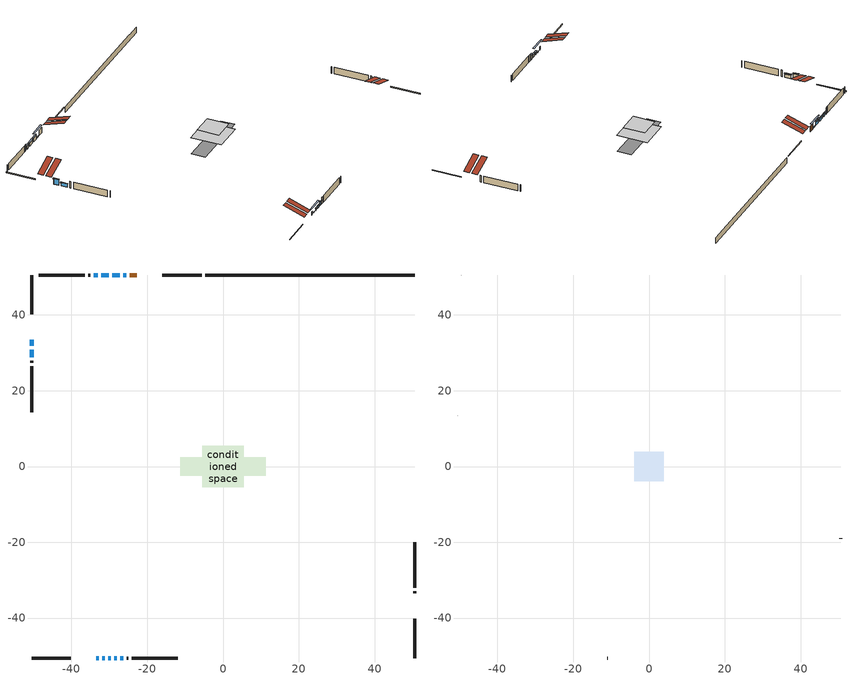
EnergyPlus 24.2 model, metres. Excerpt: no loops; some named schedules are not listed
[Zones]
conditioned space
 floor adiabatic (AdiabaticFloorConstruction): -5.46,-5.46 -5.46,5.46 5.46,5.46 5.46,-5.46 z0.68
 floor foundation (Slab1 construction): -11.34,-2.47 -11.34,2.47 11.34,2.47 11.34,-2.47 z-1.45
 wall outside (RimJoist1 construction): -5.65,50.55 -16.01,50.55 / -50.55,-50.55 -40.19,-50.55 / -50.55,50.55 -50.55,40.19 / 50.55,-50.55 50.55,-40.19 z0.68:0.98
 wall outside (AdiabaticWallConstruction 1): -22.76,50.55 -24.66,50.55 z0.68:2.71
 wall outside (AdiabaticWallConstruction): -33.44,-50.55 -32.85,-50.55 / -50.55,30.88 -50.55,28.8 / -30.11,50.55 -32.19,50.55 / -33.12,50.55 -34.17,50.55 z0.68:1.9; -50.55,33.44 -50.55,31.81 z0.68:2.76; -25.58,50.55 -26.27,50.55 / -31.93,-50.55 -31.23,-50.55 z0.68:0.98; -27.2,50.55 -29.18,50.55 z0.68:2.15; -30.31,-50.55 -29.67,-50.55 z0.68:1.5; -28.75,-50.55 -28.01,-50.55 z0.68:1.62; -27.08,-50.55 -26.37,-50.55 z0.68:2.18
 wall outside (Wall1 construction): -35.09,50.55 -35.56,50.55 / -25.44,-50.55 -24.98,-50.55 / -50.55,27.87 -50.55,27.41 / 50.55,-33.44 50.55,-32.97 z0.68:3.12
 wall outside (Wall2 construction): -36.49,50.55 -48.58,50.55 / -24.05,-50.55 -11.96,-50.55 / -50.55,26.48 -50.55,14.39 / 50.55,-32.05 50.55,-19.95 z0.68:3.12
 wall foundation (FoundationWall1 construction): -4.72,50.55,-1.45 -4.72,50.55,0.68 45.03,50.55,0.68 45.03,50.55,0.61 50.55,50.55,0.61 50.55,50.55,-1.45
 window (WindowConstruction 8): -33.44,-50.55 -32.85,-50.55 z0.68:1.9
 window (WindowConstruction 6): -50.55,33.44 -50.55,31.81 z0.68:2.76
 window (WindowConstruction 7): -50.55,30.88 -50.55,28.8 z0.68:1.9
 window (WindowConstruction 9): -25.58,50.55 -26.27,50.55 z0.68:0.97
 window (WindowConstruction 10): -31.92,-50.55 -31.24,-50.55 z0.68:0.97
 window (WindowConstruction): -27.2,50.55 -29.18,50.55 z0.68:2.15
 window (WindowConstruction 1): -30.11,50.55 -32.19,50.55 z0.68:1.9
 window (WindowConstruction 2): -33.12,50.55 -34.17,50.55 z0.68:1.9
 window (WindowConstruction 3): -30.31,-50.55 -29.67,-50.55 z0.68:1.49
 window (WindowConstruction 4): -28.75,-50.55 -28.01,-50.55 z0.68:1.62
 window (WindowConstruction 5): -27.08,-50.55 -26.37,-50.55 z0.68:2.18
 door (Door): -22.76,50.55 -24.65,50.55 z0.68:2.71
 ceiling adiabatic (AdiabaticFloorConstruction): 5.46,-5.46 5.46,5.46 -5.46,5.46 -5.46,-5.46 z0.68
 roof outside (Roof2 construction): -21.83,50.55,3.12 -21.83,43.03,5.63 -19.85,43.03,5.63 -19.85,50.55,3.12; -34.37,-50.55,3.12 -34.37,-43.03,5.63 -36.35,-43.03,5.63 -36.35,-50.55,3.12; -50.55,34.37,3.12 -43.03,34.37,5.63 -43.03,36.35,5.63 -50.55,36.35,3.12; 50.55,-34.37,3.12 43.03,-34.37,5.63 43.03,-36.35,5.63 50.55,-36.35,3.12
attic - vented
 floor to conditioned space (Floor1 construction Reversed): -3.86,-3.86 -3.86,3.86 3.86,3.86 3.86,-3.86 z3.12
 wall outside (Wall3 construction): -49.51,50.55 -49.62,50.55 / -11.03,-50.55 -10.91,-50.55 / -50.55,13.46 -50.55,13.34 / 50.55,-19.02 50.55,-18.91 z0.68:3.12
 roof outside (Roof1 construction): -18.92,50.55,3.12 -18.92,43.03,5.63 -16.94,43.03,5.63 -16.94,50.55,3.12; -37.28,-50.55,3.12 -37.28,-43.03,5.63 -39.26,-43.03,5.63 -39.26,-50.55,3.12; -50.55,37.28,3.12 -43.03,37.28,5.63 -43.03,39.26,5.63 -50.55,39.26,3.12; 50.55,-37.28,3.12 43.03,-37.28,5.63 43.03,-39.26,5.63 50.55,-39.26,3.12
shading: -50.55,31.61 -50.55,33.64 -50.96,33.64 -50.96,31.61 z2.96; -50.55,28.6 -50.55,31.08 -50.96,31.08 -50.96,28.6 z2.1; -28.91,50.55 -22.94,50.55 -22.94,50.96 -28.91,50.96 z3.61; -28.6,-50.55 -34.56,-50.55 -34.56,-50.96 -28.6,-50.96 z3.61; -29.38,50.55 -27,50.55 -27,50.96 -29.38,50.96 z2.35; -32.4,50.55 -29.91,50.55 -29.91,50.96 -32.4,50.96 z2.1; -34.37,50.55 -32.92,50.55 -32.92,50.96 -34.37,50.96 z2.1; -29.47,-50.55 -30.51,-50.55 -30.51,-50.96 -29.47,-50.96 z1.69; -27.81,-50.55 -28.95,-50.55 -28.95,-50.96 -27.81,-50.96 z1.82; -26.17,-50.55 -27.28,-50.55 -27.28,-50.96 -26.17,-50.96 z2.38
[Building]
Building 1: Terrain=Suburbs
[Site:Location]
Saint John AP_NB: Latitude {deg}=45.32; Longitude {deg}=-65.89; Time Zone {hr}=-4; Elevation {m}=109; Keep Site Location Information=Yes
[Site:GroundTemperature:Shallow]
1.82357, -0.0370019, -0.186003, 0.696932, 4.24142, 7.7694, 10.828, 12.7655, 12.9301, 11.3543, 8.37368, 4.95392
[Site:WaterMainsTemperature]
Calculation Method=Schedule; Temperature Schedule=mains temperature schedule
[Material] Roughness=Rough; Thermal Absorptance=0.9
Name | Thickness {m} | Conductivity {W/m-K} | Density {kg/m3} | Specific Heat {J/kg-K} | Solar Absorptance | Visible Absorptance
asphalt or fiberglass shingles | 0.00635 | 0.162714 | 1121.4 | 1465.45 | 0.4 | 0.4
ceiling loosefill ins | 0.169333 | 0.0480833 | 16.02 | 1046.75 | 0.7 | 0.7
ceiling stud and cavity | 0.1397 | 0.20239 | 65.682 | 1177.47 | 0.7 | 0.7
concrete 4.0 in. | 0.1016 | 1.803125 | 2242.8 | 837.4 | 0.7 | 0.7
concrete 8.0 in. | 0.2032 | 1.803125 | 2242.8 | 837.4 | 0.7 | 0.7
door material | 0.04445 | 0.053851 | 512.64 | 1214.23 | 0.7 | 0.7
floor covering | 0.0127 | 0.0433444 | 54.468 | 1339.84 | 0.6 | 0.6
floor rigid ins; wall rigid ins | 0.512978 | 0.029427 | 32.04 | 1214.23 | 0.7 | 0.7
floor stud and cavity | 0.1397 | 1.75129 | 37.0049 | 1207.88 | 0.7 | 0.7
furniture material conditioned space 1 | 0.1524 | 0.115458 | 640.8 | 1214.23 | 0.6 | 0.6
gypsum board | 0.0127 | 0.160291 | 801 | 837.4 | 0.6 | 0.6
osb sheathing 0.5 in. | 0.0127 | 0.115458 | 512.64 | 1214.23 | 0.7 | 0.7
osb sheathing 0.75 in. | 0.01905 | 0.115458 | 512.64 | 1214.23 | 0.7 | 0.7
rim joist stud and cavity | 0.0508 | 0.337605 | 50.32683 | 1063.81 | 0.6 | 0.6
roof stud and cavity | 0.2032 | 0.169511 | 78.34581 | 1123.46 | 0.7 | 0.7
wall stud and cavity | 0.1397 | 0.0953587 | 139.0536 | 1170.24 | 0.7 | 0.7
wall stud and cavity 1 | 0.1397 | 0.0931203 | 139.0536 | 1170.24 | 0.7 | 0.7
wall stud and cavity 2 | 0.0889 | 6.1454 | 50.32683 | 1063.81 | 0.6 | 0.6
wall stud and cavity 3 | 0.0889 | 0.380278 | 52.3479 | 1209.89 | 0.7 | 0.7
wall stud and cavity 4 | 0.0889 | 0.391764 | 83.0341 | 1211.67 | 0.7 | 0.7
wood siding | 0.0254 | 0.102417 | 544.68 | 1172.36 | 0.4 | 0.4
wood siding 1 | 0.00254 | 0.102417 | 544.68 | 1172.36 | 0.4 | 0.4
wood siding 2; wood siding 3; wood siding 4 | 0.0254 | 0.102417 | 544.68 | 1172.36 | 0.7 | 0.7
[WindowMaterial:SimpleGlazingSystem]
Name | U-Factor {W/m2-K} | Solar Heat Gain Coefficient
WindowMaterial | 2.35126 | 0.53
WindowMaterial 1 | 2.3893 | 0.52
WindowMaterial 2 | 2.17354 | 0.62
WindowMaterial 3 | 2.59655 | 0.42
WindowMaterial 4 | 2.523871 | 0.46
WindowMaterial 5 | 2.4194 | 0.5
WindowMaterial 6 | 2.98038 | 0.59
WindowMaterial 7 | 6.71537 | 0.75
WindowMaterial 8 | 3.04568 | 0.26
[Construction]
AdiabaticFloorConstruction: floor stud and cavity, floor rigid ins, osb sheathing 0.75 in., floor covering
AdiabaticWallConstruction: wood siding 3, wall rigid ins, wall stud and cavity 3, gypsum board
AdiabaticWallConstruction 1: wood siding 4, wall rigid ins, wall stud and cavity 3, gypsum board
Door: door material
Floor1 construction Reversed: gypsum board, ceiling stud and cavity, ceiling loosefill ins
FoundationWall1 construction: concrete 8.0 in.
furniture construction conditioned space 1: furniture material conditioned space 1
PartitionWallConstruction: gypsum board, wall stud and cavity 4, gypsum board
RimJoist1 construction: wood siding 2, rim joist stud and cavity
Roof1 construction: asphalt or fiberglass shingles
Roof2 construction: asphalt or fiberglass shingles, osb sheathing 0.75 in., roof stud and cavity, gypsum board
Slab1 construction: concrete 4.0 in.
Wall1 construction: wood siding, osb sheathing 0.5 in., wall stud and cavity, gypsum board
Wall2 construction: wood siding, osb sheathing 0.5 in., wall stud and cavity 1, gypsum board
Wall3 construction: wood siding 1, wall stud and cavity 2
WindowConstruction: WindowMaterial
WindowConstruction 1; WindowConstruction 7: WindowMaterial 1
WindowConstruction 10; WindowConstruction 9: WindowMaterial 8
WindowConstruction 2: WindowMaterial 2
WindowConstruction 3: WindowMaterial 3
WindowConstruction 4: WindowMaterial 4
WindowConstruction 5: WindowMaterial 5
WindowConstruction 6: WindowMaterial 6
WindowConstruction 8: WindowMaterial 7
[Zone] Multiplier=1; Part of Total Floor Area=Yes
Name | Volume {m3}
attic - vented | 24.2931
conditioned space | 574.6
[Space]
Name | Zone | Volume {m3}
attic - vented 1 | attic - vented | 24.2931
conditioned space 1 | conditioned space | 574.6
[ZoneInfiltration:EffectiveLeakageArea]
infil attic - vented 1: Zone or Space=attic - vented 1; Schedule=Always On Discrete; Effective Air Leakage Area {cm2}=2106; Stack Coefficient=0.00034396; Wind Coefficient=1.25307e-05
[ZoneMixing]
whole house fan mix: Zone or Space=attic - vented; Schedule=Always On Continuous; Design Flow Rate Calculation Method=Flow/Zone; Design Flow Rate {m3/s}=0; Source Zone or Space=conditioned space
[SurfaceProperty:ExposedFoundationPerimeter]
Slab1: Exposed Perimeter Calculation Method=TotalExposedPerimeter; Total Exposed Perimeter {m}=55.272
[InternalMass] Zone or ZoneList=conditioned space; Space or SpaceList=conditioned space 1
Name | Construction | Surface Area {m2}
furniture mass conditioned space 1 | furniture construction conditioned space 1 | 92.6399
partition wall mass | PartitionWallConstruction | 231.6
[Lights]
interior lighting: Zone or ZoneList or Space or SpaceList=conditioned space 1; Schedule=interior lighting schedule; Design Level Calculation Method=LightingLevel; Lighting Level {W}=343.2; Return Air Fraction=0; Fraction Radiant=0.6; Fraction Visible=0.2; Fraction Replaceable=1
[People]
occupants: Zone or ZoneList or Space or SpaceList=conditioned space 1; Number of People Schedule=occupants schedule; Number of People Calculation Method=People; Number of People=3; Fraction Radiant=0.314171; Sensible Heat Fraction=0.56303; Activity Level Schedule=occupants activity schedule; Carbon Dioxide Generation Rate {m3/s-W}=0; Enable ASHRAE 55 Comfort Warnings=No; Mean Radiant Temperature Calculation Type=EnclosureAveraged
[ElectricEquipment] Zone or ZoneList or Space or SpaceList=conditioned space 1; Design Level Calculation Method=EquipmentLevel
Name | Schedule | Design Level {W} | Fraction Latent | Fraction Radiant | Fraction Lost
clothes dryer | clothes dryer schedule | 140.772 | 0.015 | 0.081 | 0.85
clothes washer | clothes washer schedule | 32.1985 | 0.03 | 0.162 | 0.7
cooking range | cooking range schedule | 215.147 | 0.08 | 0.432 | 0.2
dishwasher | dishwasher schedule | 66.8632 | 0.3 | 0.18 | 0.4
fridge | fridge schedule | 72.9452 | 0 | 0.6 | 0
mech vent bath fan 0 | mech vent bath fan 0 schedule | 50.2 | 0 | 0 | 1
mech vent house fan | mech vent house fan schedule | 0 | 0 | 0 | 1
mech vent house fan cfis | mech vent house fan cfis schedule | 0 | 0 | 0 | 0
mech vent range fan 0 | mech vent range fan 0 schedule | 57 | 0 | 0 | 1
misc plug loads | misc plug loads schedule | 494.7 | 0.045 | 0.513 | 0.1
whole house fan | Always On Discrete | 0 | 0 | 0 | 1
[OtherEquipment] Zone or ZoneList or Space or SpaceList=conditioned space 1; Design Level Calculation Method=EquipmentLevel
Name | Fuel Type | Schedule | Design Level {W} | Fraction Latent | Fraction Radiant | Fraction Lost
clothes dryer 1 | Electricity | clothes dryer schedule | 0 | 0.015 | 0.081 | 0.85
cooking range 1 | Electricity | cooking range schedule | 0 | 0.08 | 0.432 | 0.2
general water use latent | None | general water use schedule | 62.594 | 1 | 0 | 0
general water use sensible | None | general water use schedule | -61.6891 | 0 | 0.6 | 0
mech vent house fan latent load | None | Always On Discrete | 0 | 1 | 0 | 0
mech vent house fan sensible load | None | Always On Discrete | 0 | 0 | 0 | 0
water heater energy adjustment1 | Electricity | Always On Discrete | 0.01 | 0 | 0 | 1
[ZoneInfiltration:DesignFlowRate] Zone or ZoneList or Space or SpaceList=conditioned space 1; Schedule=Always On Discrete; Design Flow Rate Calculation Method=Flow/Zone; Design Flow Rate {m3/s}=0
infil flow; natural vent flow; whole house fan flow
[AvailabilityManager:Scheduled]
furnace airloop Availability Manager: Schedule=Always On Discrete
[Foundation:Kiva]
Foundation Kiva 1: Initial Indoor Air Temperature {C}=18; Wall Height Above Grade {m}=0.680009; Wall Depth Below Slab {m}=0.2032
[Foundation:Kiva:Settings]
Soil Conductivity {W/m-K}=0.849921; Soil Density {kg/m3}=1842.3; Soil Specific Heat {J/kg-K}=418.7; Ground Solar Absorptivity=0.9; Ground Thermal Absorptivity=0.9; Ground Surface Roughness {m}=0.03; Far-Field Width {m}=40; Deep-Ground Boundary Condition=ZeroFlux; Deep-Ground Depth {m}=40; Minimum Cell Dimension {m}=0.2; Maximum Cell Growth Coefficient=3; Simulation Timestep=Timestep
[Exterior:Lights]
exterior lighting: Schedule=exterior lighting schedule; Design Level {W}=75.6
[EnergyManagementSystem:GlobalVariable]
furnace_airloop_Fan_RTF
infil_program_Qfan
infil_program_Qinf
natural_vent_program_Qnv
natural_vent_program_Qwhf
[EnergyManagementSystem:Sensor]
Name | Output:Variable or Output:Meter Index Key | Output:Variable or Output:Meter
airflow_gain | infil flow | Infiltration Sensible Heat Gain Energy
airflow_gain_1 | natural vent flow | Infiltration Sensible Heat Gain Energy
airflow_gain_2 | whole house fan flow | Infiltration Sensible Heat Gain Energy
airflow_loss | infil flow | Infiltration Sensible Heat Loss Energy
airflow_loss_1 | natural vent flow | Infiltration Sensible Heat Loss Energy
airflow_loss_2 | whole house fan flow | Infiltration Sensible Heat Loss Energy
clg_load_cond |  | Cooling:EnergyTransfer:Zone:CONDITIONED SPACE
clg_sp_s; clg_sp_s_1 | cooling setpoint | Schedule Value
clothes_dryer_exhaust_0_sch_s | clothes dryer exhaust 0 schedule | Schedule Value
cool_season | cooling season schedule | Schedule Value
htg_load_cond |  | Heating:EnergyTransfer:Zone:CONDITIONED SPACE
htg_sp_s; htg_sp_s_1 | heating setpoint | Schedule Value
ig_ee_conv | clothes dryer | Electric Equipment Convective Heating Energy
ig_ee_conv_2 | cooking range | Electric Equipment Convective Heating Energy
ig_ee_conv_4 | fridge | Electric Equipment Convective Heating Energy
ig_ee_conv_5 | misc plug loads | Electric Equipment Convective Heating Energy
ig_ee_conv_6 | whole house fan | Electric Equipment Convective Heating Energy
ig_ee_rad | clothes dryer | Electric Equipment Radiant Heating Energy
ig_ee_rad_2 | cooking range | Electric Equipment Radiant Heating Energy
ig_ee_rad_4 | fridge | Electric Equipment Radiant Heating Energy
ig_ee_rad_5 | misc plug loads | Electric Equipment Radiant Heating Energy
ig_ee_rad_6 | whole house fan | Electric Equipment Radiant Heating Energy
ig_lgt_conv | interior lighting | Lights Convective Heating Energy
ig_lgt_rad | interior lighting | Lights Radiant Heating Energy
ig_lgt_vis | interior lighting | Lights Visible Radiation Heating Energy
ig_oe_conv | clothes dryer 1 | Other Equipment Convective Heating Energy
ig_oe_conv_1 | cooking range 1 | Other Equipment Convective Heating Energy
ig_oe_conv_2 | general water use latent | Other Equipment Convective Heating Energy
ig_oe_conv_3 | general water use sensible | Other Equipment Convective Heating Energy
ig_oe_conv_4 | water heater energy adjustment1 | Other Equipment Convective Heating Energy
ig_oe_rad | clothes dryer 1 | Other Equipment Radiant Heating Energy
ig_oe_rad_1 | cooking range 1 | Other Equipment Radiant Heating Energy
ig_oe_rad_2 | general water use latent | Other Equipment Radiant Heating Energy
ig_oe_rad_3 | general water use sensible | Other Equipment Radiant Heating Energy
ig_oe_rad_4 | water heater energy adjustment1 | Other Equipment Radiant Heating Energy
ig_ppl_conv | occupants | People Convective Heating Energy
ig_ppl_rad | occupants | People Radiant Heating Energy
im_conv | furniture mass conditioned space 1 | Surface Inside Face Convection Heat Gain Energy
im_conv_1 | partition wall mass | Surface Inside Face Convection Heat Gain Energy
im_ig | furniture mass conditioned space 1 | Surface Inside Face Internal Gains Radiation Heat Gain Energy
im_ig_1 | partition wall mass | Surface Inside Face Internal Gains Radiation Heat Gain Energy
im_lgt | furniture mass conditioned space 1 | Surface Inside Face Lights Radiation Heat Gain Energy
im_lgt_1 | partition wall mass | Surface Inside Face Lights Radiation Heat Gain Energy
im_sol | furniture mass conditioned space 1 | Surface Inside Face Solar Radiation Heat Gain Energy
im_sol_1 | partition wall mass | Surface Inside Face Solar Radiation Heat Gain Energy
im_surf | furniture mass conditioned space 1 | Surface Inside Face Net Surface Thermal Radiation Heat Gain Energy
im_surf_1 | partition wall mass | Surface Inside Face Net Surface Thermal Radiation Heat Gain Energy
mech_vent_bath_fan_0_sch_s | mech vent bath fan 0 schedule | Schedule Value
mech_vent_range_fan_0_sch_s | mech vent range fan 0 schedule | Schedule Value
mv_conv | mech vent bath fan 0 | Electric Equipment Convective Heating Energy
mv_conv_1 | mech vent house fan | Electric Equipment Convective Heating Energy
mv_conv_2 | mech vent house fan cfis | Electric Equipment Convective Heating Energy
mv_conv_3 | mech vent range fan 0 | Electric Equipment Convective Heating Energy
mv_conv_4 | mech vent house fan latent load | Other Equipment Convective Heating Energy
mv_conv_5 | mech vent house fan sensible load | Other Equipment Convective Heating Energy
mv_rad | mech vent bath fan 0 | Electric Equipment Radiant Heating Energy
mv_rad_1 | mech vent house fan | Electric Equipment Radiant Heating Energy
mv_rad_2 | mech vent house fan cfis | Electric Equipment Radiant Heating Energy
mv_rad_3 | mech vent range fan 0 | Electric Equipment Radiant Heating Energy
mv_rad_4 | mech vent house fan latent load | Other Equipment Radiant Heating Energy
mv_rad_5 | mech vent house fan sensible load | Other Equipment Radiant Heating Energy
natural_vent_s | natural vent schedule | Schedule Value
out_pb_s |  | Site Outdoor Air Barometric Pressure
out_wt_s |  | Site Outdoor Air Humidity Ratio
site_vw_s |  | Site Wind Speed
ss_back_out | Window1 | Surface Window Shortwave from Zone Back Out Window Heat Transfer Rate
ss_back_out_1 | Window10 | Surface Window Shortwave from Zone Back Out Window Heat Transfer Rate
ss_back_out_10 | Window9 | Surface Window Shortwave from Zone Back Out Window Heat Transfer Rate
ss_back_out_2 | Window11 | Surface Window Shortwave from Zone Back Out Window Heat Transfer Rate
ss_back_out_3 | Window13 | Surface Window Shortwave from Zone Back Out Window Heat Transfer Rate
ss_back_out_4 | Window15 | Surface Window Shortwave from Zone Back Out Window Heat Transfer Rate
ss_back_out_5 | Window2 | Surface Window Shortwave from Zone Back Out Window Heat Transfer Rate
ss_back_out_6 | Window4 | Surface Window Shortwave from Zone Back Out Window Heat Transfer Rate
ss_back_out_7 | Window6 | Surface Window Shortwave from Zone Back Out Window Heat Transfer Rate
ss_back_out_8 | Window7 | Surface Window Shortwave from Zone Back Out Window Heat Transfer Rate
ss_back_out_9 | Window8 | Surface Window Shortwave from Zone Back Out Window Heat Transfer Rate
ss_conv | Door1 | Surface Inside Face Convection Heat Gain Energy
ss_conv_1 | Window1 | Surface Inside Face Convection Heat Gain Energy
ss_conv_10 | Window8 | Surface Inside Face Convection Heat Gain Energy
ss_conv_11 | Window9 | Surface Inside Face Convection Heat Gain Energy
ss_conv_2 | Window10 | Surface Inside Face Convection Heat Gain Energy
ss_conv_3 | Window11 | Surface Inside Face Convection Heat Gain Energy
ss_conv_4 | Window13 | Surface Inside Face Convection Heat Gain Energy
ss_conv_5 | Window15 | Surface Inside Face Convection Heat Gain Energy
ss_conv_6 | Window2 | Surface Inside Face Convection Heat Gain Energy
ss_conv_7 | Window4 | Surface Inside Face Convection Heat Gain Energy
ss_conv_8 | Window6 | Surface Inside Face Convection Heat Gain Energy
ss_conv_9 | Window7 | Surface Inside Face Convection Heat Gain Energy
ss_ig | Door1 | Surface Inside Face Internal Gains Radiation Heat Gain Energy
ss_ig_1 | Window1 | Surface Inside Face Internal Gains Radiation Heat Gain Energy
ss_ig_10 | Window8 | Surface Inside Face Internal Gains Radiation Heat Gain Energy
ss_ig_11 | Window9 | Surface Inside Face Internal Gains Radiation Heat Gain Energy
ss_ig_2 | Window10 | Surface Inside Face Internal Gains Radiation Heat Gain Energy
ss_ig_3 | Window11 | Surface Inside Face Internal Gains Radiation Heat Gain Energy
ss_ig_4 | Window13 | Surface Inside Face Internal Gains Radiation Heat Gain Energy
ss_ig_5 | Window15 | Surface Inside Face Internal Gains Radiation Heat Gain Energy
ss_ig_6 | Window2 | Surface Inside Face Internal Gains Radiation Heat Gain Energy
ss_ig_7 | Window4 | Surface Inside Face Internal Gains Radiation Heat Gain Energy
ss_ig_8 | Window6 | Surface Inside Face Internal Gains Radiation Heat Gain Energy
ss_ig_9 | Window7 | Surface Inside Face Internal Gains Radiation Heat Gain Energy
ss_lgt | Door1 | Surface Inside Face Lights Radiation Heat Gain Energy
ss_sol | Door1 | Surface Inside Face Solar Radiation Heat Gain Energy
ss_surf | Door1 | Surface Inside Face Net Surface Thermal Radiation Heat Gain Energy
ss_surf_1 | Window1 | Surface Inside Face Net Surface Thermal Radiation Heat Gain Energy
ss_surf_10 | Window8 | Surface Inside Face Net Surface Thermal Radiation Heat Gain Energy
ss_surf_11 | Window9 | Surface Inside Face Net Surface Thermal Radiation Heat Gain Energy
ss_surf_2 | Window10 | Surface Inside Face Net Surface Thermal Radiation Heat Gain Energy
ss_surf_3 | Window11 | Surface Inside Face Net Surface Thermal Radiation Heat Gain Energy
ss_surf_4 | Window13 | Surface Inside Face Net Surface Thermal Radiation Heat Gain Energy
ss_surf_5 | Window15 | Surface Inside Face Net Surface Thermal Radiation Heat Gain Energy
ss_surf_6 | Window2 | Surface Inside Face Net Surface Thermal Radiation Heat Gain Energy
ss_surf_7 | Window4 | Surface Inside Face Net Surface Thermal Radiation Heat Gain Energy
ss_surf_8 | Window6 | Surface Inside Face Net Surface Thermal Radiation Heat Gain Energy
ss_surf_9 | Window7 | Surface Inside Face Net Surface Thermal Radiation Heat Gain Energy
ss_trans_in | Window1 | Surface Window Transmitted Solar Radiation Rate
ss_trans_in_1 | Window10 | Surface Window Transmitted Solar Radiation Rate
ss_trans_in_10 | Window9 | Surface Window Transmitted Solar Radiation Rate
ss_trans_in_2 | Window11 | Surface Window Transmitted Solar Radiation Rate
ss_trans_in_3 | Window13 | Surface Window Transmitted Solar Radiation Rate
ss_trans_in_4 | Window15 | Surface Window Transmitted Solar Radiation Rate
ss_trans_in_5 | Window2 | Surface Window Transmitted Solar Radiation Rate
ss_trans_in_6 | Window4 | Surface Window Transmitted Solar Radiation Rate
ss_trans_in_7 | Window6 | Surface Window Transmitted Solar Radiation Rate
ss_trans_in_8 | Window7 | Surface Window Transmitted Solar Radiation Rate
ss_trans_in_9 | Window8 | Surface Window Transmitted Solar Radiation Rate
ss_trans_out | Window1 | Surface Inside Face Initial Transmitted Diffuse Transmitted Out Window Solar Radiation Rate
ss_trans_out_1 | Window10 | Surface Inside Face Initial Transmitted Diffuse Transmitted Out Window Solar Radiation Rate
ss_trans_out_10 | Window9 | Surface Inside Face Initial Transmitted Diffuse Transmitted Out Window Solar Radiation Rate
ss_trans_out_2 | Window11 | Surface Inside Face Initial Transmitted Diffuse Transmitted Out Window Solar Radiation Rate
ss_trans_out_3 | Window13 | Surface Inside Face Initial Transmitted Diffuse Transmitted Out Window Solar Radiation Rate
ss_trans_out_4 | Window15 | Surface Inside Face Initial Transmitted Diffuse Transmitted Out Window Solar Radiation Rate
ss_trans_out_5 | Window2 | Surface Inside Face Initial Transmitted Diffuse Transmitted Out Window Solar Radiation Rate
ss_trans_out_6 | Window4 | Surface Inside Face Initial Transmitted Diffuse Transmitted Out Window Solar Radiation Rate
ss_trans_out_7 | Window6 | Surface Inside Face Initial Transmitted Diffuse Transmitted Out Window Solar Radiation Rate
ss_trans_out_8 | Window7 | Surface Inside Face Initial Transmitted Diffuse Transmitted Out Window Solar Radiation Rate
ss_trans_out_9 | Window8 | Surface Inside Face Initial Transmitted Diffuse Transmitted Out Window Solar Radiation Rate
s_conv | Floor1 | Surface Inside Face Convection Heat Gain Energy
s_conv_1 | FoundationWall1 | Surface Inside Face Convection Heat Gain Energy
s_conv_10 | Roof2:270 | Surface Inside Face Convection Heat Gain Energy
s_conv_11 | Roof2:90 | Surface Inside Face Convection Heat Gain Energy
s_conv_12 | Slab1 | Surface Inside Face Convection Heat Gain Energy
s_conv_13 | Wall1:0 | Surface Inside Face Convection Heat Gain Energy
s_conv_14 | Wall1:180 | Surface Inside Face Convection Heat Gain Energy
s_conv_15 | Wall1:270 | Surface Inside Face Convection Heat Gain Energy
s_conv_16 | Wall1:90 | Surface Inside Face Convection Heat Gain Energy
s_conv_17 | Wall2:0 | Surface Inside Face Convection Heat Gain Energy
s_conv_18 | Wall2:180 | Surface Inside Face Convection Heat Gain Energy
s_conv_19 | Wall2:270 | Surface Inside Face Convection Heat Gain Energy
s_conv_2 | inferred conditioned ceiling | Surface Inside Face Convection Heat Gain Energy
